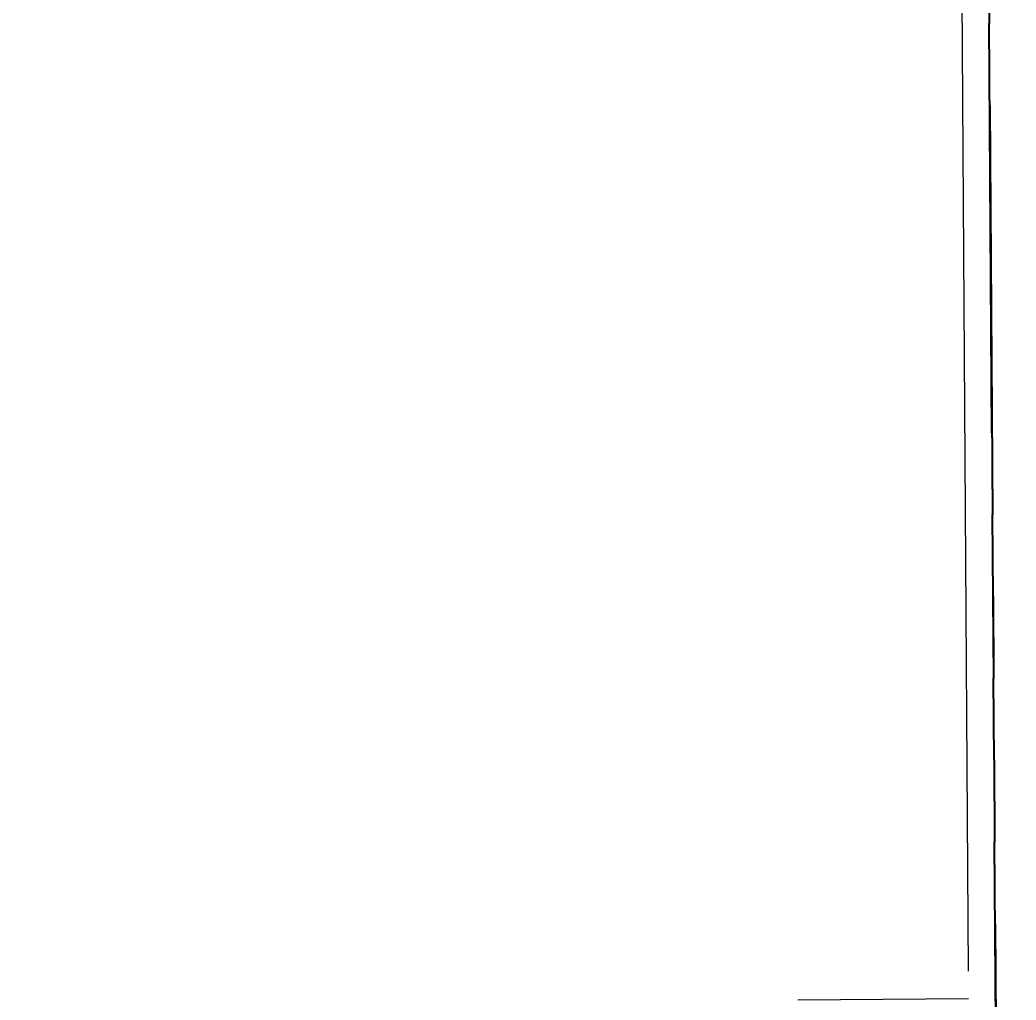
# Model space of a CAD drawing. Header units: feet. Extents: x 919634 to 928945, y 707022 to 708026.
# Drawn here: x 920416.11 to 920428.29, y 707536.53 to 707548.5 of the extents above; entities that cross this region are included whole.
import ezdxf

# ---------------------------------------------------------------- set-up
doc = ezdxf.new("R2010")
doc.units = ezdxf.units.FT
doc.header["$LTSCALE"] = 20
doc.header["$MEASUREMENT"] = 0
doc.linetypes.add('Site Plan$0$PHANTOM2', pattern=[1.25, 0.625, -0.125, 0.125, -0.125, 0.125, -0.125])
doc.layers.add('-u-site-xref', color=7, linetype='Continuous')
doc.layers.add('Site Plan$0$-u-site-bldg_interior', color=252, linetype='Continuous')
doc.layers.add('Site Plan$0$SP-LOT LINES', color=252, linetype='Site Plan$0$PHANTOM2', lineweight=40)
doc.layers.get('-u-site-xref').off()

# ---------------------------------------------------------------- blocks, each defined once
blk = doc.blocks.new('Site Plan')
at = {"layer": 'Site Plan$0$-u-site-bldg_interior'}
for p, q in [((920427.3977536149, 707583.7894655181, 1.216385633745747e-07), (920427.7038535965, 707536.8813754836, 1.216385674786611e-07)), ((920427.7060781507, 707536.5404751375, 1.216385674786611e-07), (920425.6227891727, 707536.5268805802, 1.216385674786611e-07))]:
    blk.add_line(p, q, dxfattribs=at)
at = {"layer": 'Site Plan$0$SP-LOT LINES', "ltscale": 0.4, "elevation": 1.216385674786611e-07}
for points in [[(920449.6414953902, 707597.6015323638), (920427.6419637827, 707597.4579738388), (920428.2553502079, 707503.4599751522), (920450.2548818154, 707503.6035336772)], [(920427.6419637827, 707597.4579738388), (920405.6424321752, 707597.3144153138), (920406.2558186004, 707503.316416627), (920428.2553502079, 707503.4599751522)]]:
    blk.add_lwpolyline(points, close=True, dxfattribs=at)
at = {"layer": 'Site Plan$0$SP-LOT LINES', "ltscale": 0.4, "elevation": -0.0002835561399835032}
blk.add_lwpolyline([(920427.6374056842, 707597.4561845218), (920428.2572280732, 707503.459131309)], dxfattribs=at)

msp = doc.modelspace()

# ---------------------------------------------------------------- block references
at = {"layer": '-u-site-xref'}
msp.add_blockref('Site Plan', (0, 0), dxfattribs=at)

doc.saveas('drawing.dxf')
